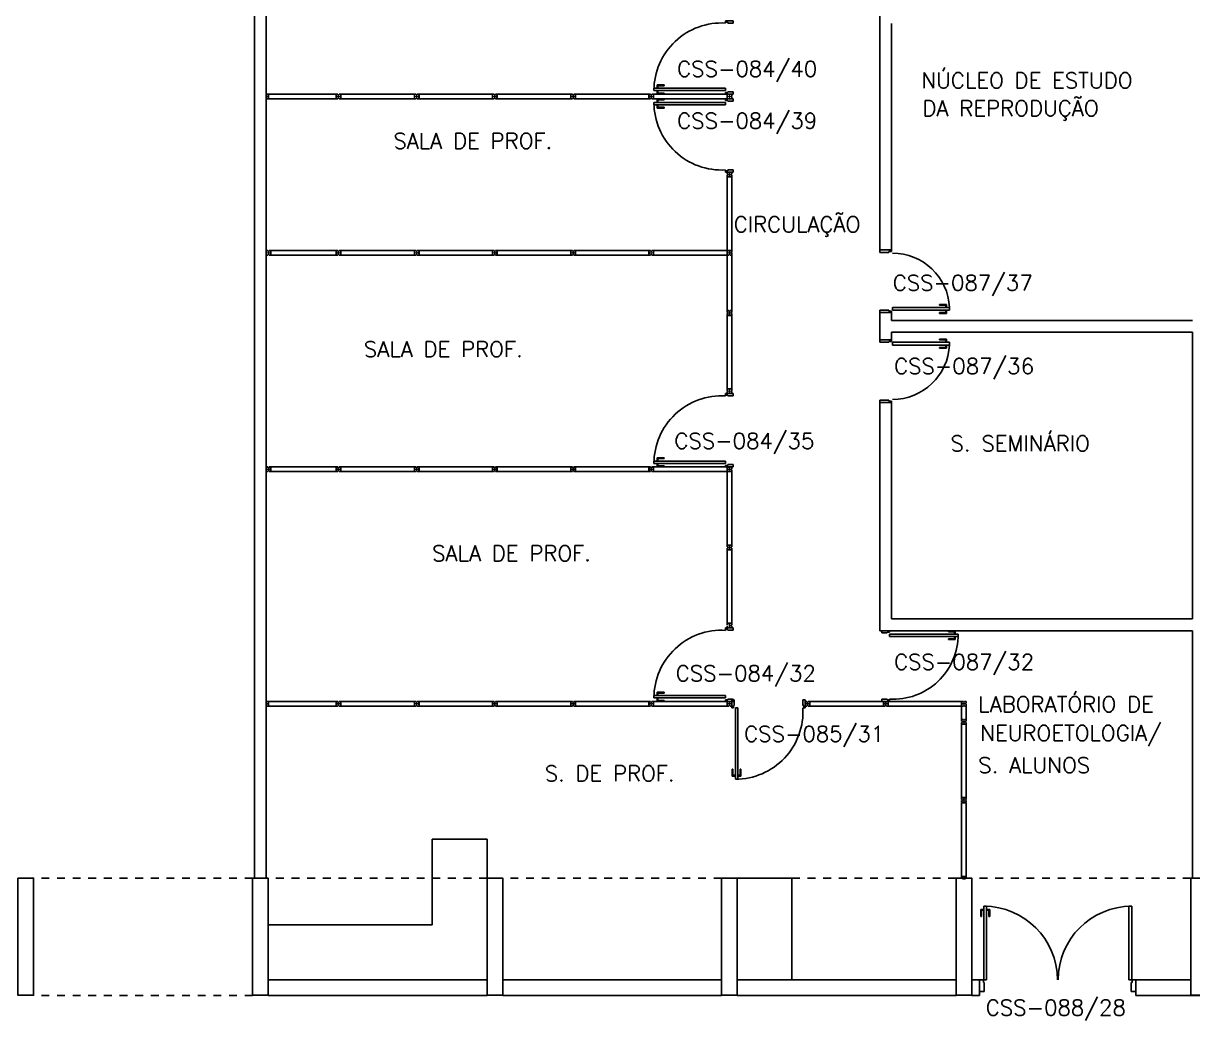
# Model space of a CAD drawing. Extents: x -248 to -11, y 347 to 447.
# Drawn here: x -159.2 to -144.24, y 388.74 to 401.5 of the extents above; entities that cross this region are included whole.
import ezdxf
from ezdxf.enums import TextEntityAlignment as Align

# ---------------------------------------------------------------- set-up
doc = ezdxf.new("R2010")
doc.units = 0
doc.header["$LTSCALE"] = 0.02
doc.header["$MEASUREMENT"] = 0
doc.linetypes.add('HIDDEN2', pattern=[0.1875, 0.125, -0.0625])
doc.layers.get('0').update_dxf_attribs({"linetype": 'CONTINUOUS'})
for name, color, linetype in [('ALV', 2, 'CONTINUOUS'), ('BANC', 2, 'CONTINUOUS'), ('DIV', 2, 'CONTINUOUS'), ('ESQ', 1, 'CONTINUOUS'), ('ESTR', 3, 'CONTINUOUS'), ('PROJ', 1, 'HIDDEN2'), ('TEXTO', 2, 'CONTINUOUS'), ('TEXTO-ENDEREÇO', 2, 'CONTINUOUS')]:
    doc.layers.add(name, color=color, linetype=linetype)
doc.styles.add('UNB-100', font='simplex.shx', dxfattribs={"height": 0.2})
doc.styles.add('UNB-100-1', font='simplex.shx', dxfattribs={"height": 0.2})

# ---------------------------------------------------------------- blocks, each defined once
blk = doc.blocks.new('PILAR-SSS')
blk.add_lwpolyline([(0.003, -42.962), (0.003, -44.462), (0.203, -44.462), (0.203, -42.962)], close=True)
blk = doc.blocks.new('DIVMT-SSS')
for p, q in [((-0.03, 0.008), (-0.03, 0.03)), ((-0.006, 0.03), (-0.03, 0.03)), ((-0.03, 0.008), (-0.02, 0.008)), ((-0.02, -0.008), (-0.02, 0.008)), ((-0.006, 0.02), (-0.006, 0.03)), ((0.006, 0.02), (-0.006, 0.02)), ((-0.005, 0), (0.005, 0)), ((0.005, 0), (-0.005, 0)), ((0, 0.005), (0, -0.005)), ((0, -0.005), (0, 0.005)), ((0.006, 0.03), (0.03, 0.03)), ((0.006, 0.02), (0.006, 0.03)), ((0.03, 0.008), (0.02, 0.008)), ((0.02, -0.008), (0.02, 0.008)), ((0.03, 0.008), (0.03, 0.03)), ((-0.03, -0.008), (-0.03, -0.03)), ((-0.03, -0.008), (-0.02, -0.008)), ((-0.03, -0.03), (-0.03, -0.97)), ((-0.03, -0.03), (-0.009, -0.03)), ((0.03, -0.03), (-0.03, -0.03)), ((-0.03, -0.03), (-0.006, -0.03)), ((-0.009, -0.03), (-0.027, -0.03)), ((-0.006, -0.02), (-0.006, -0.03)), ((-0.006, -0.02), (0.006, -0.02)), ((-0.006, -0.02), (-0.006, -0.03)), ((0.006, -0.02), (-0.006, -0.02)), ((0.005, -0.03), (-0.005, -0.03)), ((0.006, -0.02), (0.006, -0.03)), ((0.006, -0.02), (0.006, -0.03)), ((0.03, -0.03), (0.006, -0.03)), ((0.03, -0.008), (0.02, -0.008)), ((0.03, -0.008), (0.03, -0.03)), ((0.03, -0.03), (0.03, -0.97)), ((0.03, -0.97), (-0.03, -0.97)), ((-0.006, -0.98), (-0.006, -0.97)), ((-0.006, -0.98), (0.006, -0.98)), ((0.006, -1.001), (-0.006, -1.001)), ((0.005, -0.97), (-0.005, -0.97)), ((0, -0.994), (0, -1.007)), ((0, -1.02), (0, -1.021)), ((0.006, -0.98), (0.006, -0.97))]:
    blk.add_line(p, q)
blk = doc.blocks.new('PDV2E-SSS')
at = {"layer": 'DIV'}
for p, q in [((0.034, 0.925), (0.034, 0.835)), ((0.034, 0.925), (0.074, 0.925)), ((0.044, 0.915), (0.044, 0.835)), ((0.044, 0.915), (0.074, 0.915)), ((0.076, 0.05), (0.076, 0.965)), ((0.106, 0.965), (0.076, 0.965)), ((0.106, 0.05), (0.106, 0.965)), ((0.148, 0.925), (0.108, 0.925)), ((0.138, 0.915), (0.108, 0.915)), ((0.138, 0.915), (0.138, 0.835)), ((0.148, 0.925), (0.148, 0.835)), ((0.044, 0.835), (0.034, 0.835)), ((0.138, 0.835), (0.148, 0.835)), ((0.031, 0.05), (0.031, -0.05)), ((0.051, 0.05), (0.031, 0.05)), ((0.051, 0.02), (0.051, 0.05)), ((0.051, 0.02), (0.061, 0.02)), ((0.061, -0.05), (0.061, 0.02)), ((0.076, 0.05), (0.106, 0.05)), ((0.95, 0.02), (0.94, 0.02)), ((0.94, -0.05), (0.94, 0.02)), ((0.95, 0.02), (0.95, 0.05)), ((0.95, 0.05), (0.97, 0.05)), ((0.97, 0.05), (0.97, 0.035)), ((0.97, 0.035), (0.97, -0.035)), ((0.031, -0.05), (0.061, -0.05)), ((0.97, -0.05), (0.94, -0.05)), ((0.97, -0.035), (0.97, -0.05))]:
    blk.add_line(p, q, dxfattribs=at)
at = {"layer": 'DIV', "color": 1}
blk.add_arc((0.076, 0.1), 0.865, 356.6786, 90, dxfattribs=at)
blk = doc.blocks.new('DIV-SSS')
for p, q in [((-0.005, 0), (0.005, 0)), ((0, 0.005), (0, -0.005)), ((-0.03, -0.03), (-0.03, -0.97)), ((0.03, -0.03), (-0.03, -0.03)), ((-0.03, -0.03), (-0.009, -0.03)), ((-0.009, -0.03), (-0.027, -0.03)), ((-0.006, -0.02), (0.006, -0.02)), ((-0.006, -0.02), (-0.006, -0.03)), ((-0.005, -0.022), (0.005, -0.022)), ((-0.005, -0.022), (-0.005, -0.029)), ((0.005, -0.029), (-0.005, -0.029)), ((0.005, -0.03), (-0.005, -0.03)), ((0.005, -0.022), (0.005, -0.029)), ((0.006, -0.02), (0.006, -0.03)), ((0.03, -0.03), (0.03, -0.97)), ((0.03, -0.97), (-0.03, -0.97)), ((0.007, -0.999), (-0.007, -0.999)), ((-0.006, -0.98), (-0.006, -0.97)), ((-0.006, -0.98), (0.006, -0.98)), ((0.005, -0.97), (-0.005, -0.97)), ((0, -0.991), (0, -1.006)), ((0.006, -0.98), (0.006, -0.97))]:
    blk.add_line(p, q)
blk = doc.blocks.new('MTINI-SSS')
for p, q in [((-0.03, 0.008), (-0.03, 0.028)), ((-0.03, 0.028), (-0.008, 0.028)), ((-0.03, 0.008), (-0.02, 0.008)), ((-0.02, 0), (-0.02, 0.008)), ((-0.001, 0), (-0.02, 0)), ((-0.008, 0.019), (-0.008, 0.028)), ((0.008, 0.019), (-0.008, 0.019)), ((0.005, 0), (-0.005, 0)), ((0.02, 0), (-0.001, 0)), ((0, -0.005), (0, 0.005)), ((0.008, 0.019), (0.008, 0.028)), ((0.03, 0.028), (0.008, 0.028)), ((0.03, 0.008), (0.02, 0.008)), ((0.02, 0), (0.02, 0.008)), ((0.03, 0.008), (0.03, 0.028))]:
    blk.add_line(p, q)
blk = doc.blocks.new('MTT-SSS')
for p, q in [((-0.008, 0.03), (-0.03, 0.03)), ((-0.03, 0.03), (-0.03, 0.006)), ((-0.0185, 0.006), (-0.03, 0.006)), ((-0.0185, -0.006), (-0.0185, 0.006)), ((-0.008, 0.03), (-0.008, 0.02)), ((-0.008, 0.02), (0.008, 0.02)), ((-0.0051, 0), (0.0051, 0)), ((0, -0.0051), (0, 0.0051)), ((0.008, 0.03), (0.03, 0.03)), ((0.008, 0.03), (0.008, 0.02)), ((0.0205, -0.006), (0.0205, 0.006)), ((0.0205, 0.006), (0.03, 0.006)), ((0.03, 0.006), (0.03, 0.03)), ((-0.03, -0.03), (-0.03, -0.006)), ((-0.0185, -0.006), (-0.03, -0.006)), ((-0.008, -0.03), (-0.03, -0.03)), ((-0.008, -0.02), (0.008, -0.02)), ((-0.008, -0.03), (-0.008, -0.02)), ((0.008, -0.03), (0.008, -0.02)), ((0.008, -0.03), (0.03, -0.03)), ((0.0205, -0.006), (0.03, -0.006)), ((0.03, -0.006), (0.03, -0.03))]:
    blk.add_line(p, q)
blk = doc.blocks.new('PTDP-SSS')
for p, q in [((0.055, 1.015), (0.09, 1.015)), ((0.055, 0.075), (0.055, 1.015)), ((0.09, 0.075), (0.09, 1.015)), ((1.91, 0.075), (1.91, 1.015)), ((1.945, 1.015), (1.91, 1.015)), ((1.945, 0.075), (1.945, 1.015)), ((0.05, 0.075), (0, 0.075)), ((0, 0.075), (0, -0.075)), ((0.05, 0.04), (0.05, 0.075)), ((0.06, 0.04), (0.05, 0.04)), ((0.055, 0.075), (0.09, 0.075)), ((0.06, -0.075), (0.06, 0.04)), ((1.945, 0.075), (1.91, 0.075)), ((1.94, -0.075), (1.94, 0.04)), ((1.94, 0.04), (1.95, 0.04)), ((1.95, 0.04), (1.95, 0.075)), ((1.95, 0.075), (2, 0.075)), ((2, 0.075), (2, -0.075)), ((0, -0.075), (0.06, -0.075)), ((2, -0.075), (1.94, -0.075))]:
    blk.add_line(p, q)
for centre, start, end in [((0.055, 0.075), 0, 90), ((1.945, 0.075), 90, 180)]:
    blk.add_arc(centre, 0.94, start, end)
blk = doc.blocks.new('DIVINI-SSS')
for p, q in [((-0.02, 0), (-0.02, -0.008)), ((-0.02, 0), (0.001, 0)), ((-0.005, 0), (0.005, 0)), ((0, 0.005), (0, -0.005)), ((0.001, 0), (0.02, 0)), ((-0.03, -0.008), (-0.02, -0.008)), ((-0.03, -0.008), (-0.03, -0.028)), ((-0.03, -0.028), (-0.008, -0.028)), ((-0.03, -0.03), (0.03, -0.03)), ((-0.03, -0.975), (-0.03, -0.03)), ((-0.009, -0.03), (-0.027, -0.03)), ((-0.008, -0.019), (0.008, -0.019)), ((-0.008, -0.019), (-0.008, -0.028)), ((-0.006, -0.021), (-0.006, -0.03)), ((0.006, -0.021), (-0.006, -0.021)), ((-0.006, -0.023), (-0.006, -0.027)), ((-0.004, -0.021), (0.004, -0.021)), ((0.006, -0.021), (0.006, -0.03)), ((0.006, -0.023), (0.006, -0.027)), ((0.008, -0.019), (0.008, -0.028)), ((0.03, -0.028), (0.008, -0.028)), ((0.009, -0.03), (0.027, -0.03)), ((0.02, 0), (0.02, -0.008)), ((0.03, -0.008), (0.02, -0.008)), ((0.03, -0.008), (0.03, -0.028)), ((0.03, -0.975), (0.03, -0.03)), ((-0.03, -0.975), (0.03, -0.975)), ((-0.009, -0.975), (-0.027, -0.975)), ((-0.006, -0.985), (-0.006, -0.975)), ((0.006, -0.985), (-0.006, -0.985)), ((0.006, -1.01), (-0.006, -1.01)), ((0, -0.985), (0, -0.988)), ((0, -1.003), (0, -1.018)), ((0.006, -0.985), (0.006, -0.975)), ((0.03, -0.975), (0.009, -0.975)), ((0.009, -0.975), (0.027, -0.975))]:
    blk.add_line(p, q)
blk = doc.blocks.new('PDV2D-SSS')
for p, q in [((-0.148, 0.925), (-0.108, 0.925)), ((-0.148, 0.925), (-0.148, 0.835)), ((-0.138, 0.915), (-0.108, 0.915)), ((-0.138, 0.915), (-0.138, 0.835)), ((-0.106, 0.965), (-0.076, 0.965)), ((-0.106, 0.05), (-0.106, 0.965)), ((-0.076, 0.05), (-0.076, 0.965)), ((-0.034, 0.925), (-0.074, 0.925)), ((-0.044, 0.915), (-0.074, 0.915)), ((-0.044, 0.915), (-0.044, 0.835)), ((-0.034, 0.925), (-0.034, 0.835)), ((-0.138, 0.835), (-0.148, 0.835)), ((-0.044, 0.835), (-0.034, 0.835)), ((-0.95, 0.05), (-0.97, 0.05)), ((-0.97, 0.05), (-0.97, 0.035)), ((-0.97, 0.035), (-0.97, -0.035)), ((-0.95, 0.02), (-0.95, 0.05)), ((-0.95, 0.02), (-0.94, 0.02)), ((-0.94, -0.05), (-0.94, 0.02)), ((-0.076, 0.05), (-0.106, 0.05)), ((-0.051, 0.02), (-0.061, 0.02)), ((-0.061, -0.05), (-0.061, 0.02)), ((-0.051, 0.05), (-0.031, 0.05)), ((-0.051, 0.02), (-0.051, 0.05)), ((-0.031, 0.05), (-0.031, -0.05)), ((-0.97, -0.035), (-0.97, -0.05)), ((-0.97, -0.05), (-0.94, -0.05)), ((-0.031, -0.05), (-0.061, -0.05))]:
    blk.add_line(p, q)
at = {"color": 1}
blk.add_arc((-0.076, 0.1), 0.865, 90, 183.3214, dxfattribs=at)
blk = doc.blocks.new('PE80-SSS')
for p, q in [((0.075, 0), (-0.075, 0)), ((-0.075, -0.03), (-0.075, 0)), ((0.075, 0), (0.075, -0.02)), ((0.777, 0.01), (0.687, 0.01)), ((0.687, 0), (0.687, 0.01)), ((0.777, 0.01), (0.777, -0.03)), ((0.04, -0.03), (-0.075, -0.03)), ((0.075, -0.02), (0.04, -0.02)), ((0.04, -0.03), (0.04, -0.02)), ((0.085, -0.03), (0.817, -0.03)), ((0.085, -0.03), (0.085, -0.065)), ((0.085, -0.065), (0.817, -0.065)), ((0.767, 0), (0.687, 0)), ((0.767, -0.095), (0.687, -0.095)), ((0.687, -0.095), (0.687, -0.105)), ((0.777, -0.105), (0.687, -0.105)), ((0.767, 0), (0.767, -0.03)), ((0.767, -0.095), (0.767, -0.065)), ((0.777, -0.105), (0.777, -0.065)), ((0.817, -0.065), (0.817, -0.03)), ((0.04, -0.771), (-0.075, -0.771)), ((-0.075, -0.771), (-0.075, -0.801)), ((0.075, -0.801), (-0.075, -0.801)), ((0.075, -0.802), (-0.075, -0.802)), ((0.04, -0.771), (0.04, -0.781)), ((0.075, -0.781), (0.04, -0.781)), ((0.075, -0.801), (0.075, -0.781))]:
    blk.add_line(p, q)
blk.add_arc((0.085, -0.03), 0.731, 270, 357.3429)
blk = doc.blocks.new('PD80-SSS')
at = {"color": 1}
for p, q in [((-0.777, 0.01), (-0.777, -0.03)), ((-0.777, 0.01), (-0.687, 0.01)), ((-0.687, 0), (-0.687, 0.01)), ((-0.777, -0.105), (-0.777, -0.065)), ((-0.777, -0.105), (-0.687, -0.105)), ((-0.767, 0), (-0.767, -0.03)), ((-0.767, 0), (-0.687, 0)), ((-0.767, -0.095), (-0.767, -0.065)), ((-0.767, -0.095), (-0.687, -0.095)), ((-0.687, -0.095), (-0.687, -0.105))]:
    blk.add_line(p, q, dxfattribs=at)
at = {"color": 2}
for p, q in [((-0.075, 0), (0.075, 0)), ((0.075, -0.03), (0.075, 0)), ((-0.817, -0.065), (-0.817, -0.03)), ((-0.085, -0.03), (-0.817, -0.03)), ((-0.085, -0.065), (-0.817, -0.065)), ((-0.085, -0.03), (-0.085, -0.065)), ((-0.075, 0), (-0.075, -0.02)), ((-0.075, -0.02), (-0.04, -0.02)), ((-0.04, -0.03), (-0.04, -0.02)), ((-0.04, -0.03), (0.075, -0.03)), ((-0.075, -0.781), (-0.04, -0.781)), ((-0.075, -0.801), (-0.075, -0.781)), ((-0.075, -0.801), (0.075, -0.801)), ((-0.075, -0.802), (0.075, -0.802)), ((-0.04, -0.771), (0.075, -0.771)), ((-0.04, -0.771), (-0.04, -0.781)), ((0.075, -0.771), (0.075, -0.801))]:
    blk.add_line(p, q, dxfattribs=at)
at = {"color": 1}
blk.add_arc((-0.085, -0.03), 0.731, 182.6571, 270, dxfattribs=at)
blk = doc.blocks.new('MTT')
for p, q in [((-0.008, 0.03), (-0.03, 0.03)), ((-0.03, 0.03), (-0.03, 0.006)), ((-0.0185, 0.006), (-0.03, 0.006)), ((-0.0185, -0.006), (-0.0185, 0.006)), ((-0.008, 0.03), (-0.008, 0.02)), ((-0.008, 0.02), (0.008, 0.02)), ((-0.0051, 0), (0.0051, 0)), ((0, -0.0051), (0, 0.0051)), ((0.008, 0.03), (0.03, 0.03)), ((0.008, 0.03), (0.008, 0.02)), ((0.0205, -0.006), (0.0205, 0.006)), ((0.0205, 0.006), (0.03, 0.006)), ((0.03, 0.006), (0.03, 0.03)), ((-0.03, -0.03), (-0.03, -0.006)), ((-0.0185, -0.006), (-0.03, -0.006)), ((-0.008, -0.03), (-0.03, -0.03)), ((-0.008, -0.02), (0.008, -0.02)), ((-0.008, -0.03), (-0.008, -0.02)), ((0.008, -0.03), (0.008, -0.02)), ((0.008, -0.03), (0.03, -0.03)), ((0.0205, -0.006), (0.03, -0.006)), ((0.03, -0.006), (0.03, -0.03))]:
    blk.add_line(p, q)

msp = doc.modelspace()

# ---------------------------------------------------------------- linework, layer by layer
at = {"layer": 'ALV'}
for p, q in [((-148.241, 401.652), (-148.241, 398.604)), ((-148.091, 401.502), (-148.091, 398.604)), ((-148.241, 398.604), (-148.091, 398.604)), ((-148.241, 397.802), (-148.241, 397.452)), ((-148.241, 397.802), (-148.091, 397.802)), ((-148.091, 397.802), (-148.091, 397.702)), ((-148.091, 397.702), (-144.241, 397.702)), ((-148.091, 397.552), (-144.241, 397.552)), ((-148.091, 397.552), (-148.091, 397.452)), ((-144.241, 397.552), (-144.241, 393.882)), ((-148.241, 397.452), (-148.091, 397.452)), ((-148.241, 396.651), (-148.241, 393.732)), ((-148.241, 396.651), (-148.091, 396.651)), ((-148.091, 396.651), (-148.091, 393.882)), ((-148.091, 393.882), (-144.241, 393.882)), ((-148.241, 393.732), (-144.241, 393.732)), ((-144.241, 390.567), (-144.241, 393.732)), ((-144.241, 393.732), (-144.241, 390.567)), ((-153.266, 389.267), (-156.066, 389.267)), ((-150.266, 389.267), (-153.066, 389.267)), ((-147.266, 389.267), (-150.066, 389.267)), ((-146.966, 389.267), (-147.066, 389.267)), ((-146.966, 389.267), (-146.966, 389.067)), ((-144.966, 389.267), (-144.966, 389.067)), ((-144.266, 389.267), (-144.966, 389.267)), ((-153.266, 389.067), (-156.066, 389.067)), ((-150.266, 389.067), (-153.066, 389.067)), ((-147.266, 389.067), (-150.066, 389.067)), ((-146.966, 389.067), (-147.066, 389.067)), ((-144.266, 389.067), (-144.966, 389.067))]:
    msp.add_line(p, q, dxfattribs=at)
at = {"layer": 'BANC'}
for p, q in [((-153.266, 391.067), (-153.966, 391.067)), ((-153.966, 389.967), (-153.966, 391.067)), ((-153.266, 390.567), (-153.266, 391.067)), ((-150.066, 390.567), (-149.366, 390.567)), ((-149.366, 390.567), (-149.366, 389.267)), ((-153.966, 389.967), (-156.066, 389.967))]:
    msp.add_line(p, q, dxfattribs=at)
at = {"layer": 'DIV'}
for p, q in [((-156.083, 400.567), (-156.098, 400.567)), ((-156.091, 400.56), (-156.091, 400.574)), ((-156.071, 400.573), (-156.062, 400.573)), ((-156.071, 400.573), (-156.071, 400.561)), ((-156.071, 400.561), (-156.062, 400.561)), ((-155.196, 400.597), (-156.062, 400.597)), ((-156.062, 400.537), (-156.062, 400.597)), ((-156.062, 400.562), (-156.062, 400.572)), ((-155.196, 400.537), (-156.062, 400.537)), ((-155.196, 400.597), (-155.196, 400.576)), ((-155.196, 400.537), (-155.196, 400.597)), ((-155.196, 400.576), (-155.196, 400.594)), ((-155.187, 400.573), (-155.196, 400.573)), ((-155.196, 400.562), (-155.196, 400.572)), ((-155.187, 400.561), (-155.196, 400.561)), ((-155.195, 400.562), (-155.195, 400.572)), ((-155.188, 400.572), (-155.195, 400.572)), ((-155.188, 400.562), (-155.195, 400.562)), ((-155.188, 400.572), (-155.188, 400.562)), ((-155.187, 400.573), (-155.187, 400.561)), ((-155.161, 400.567), (-155.172, 400.567)), ((-155.166, 400.573), (-155.166, 400.562)), ((-156.066, 398.567), (-156.056, 398.567)), ((-156.061, 398.572), (-156.061, 398.562)), ((-156.041, 398.573), (-156.041, 398.561)), ((-156.041, 398.573), (-156.031, 398.573)), ((-156.041, 398.561), (-156.031, 398.561)), ((-156.04, 398.572), (-156.04, 398.562)), ((-156.04, 398.572), (-156.032, 398.572)), ((-156.04, 398.562), (-156.032, 398.562)), ((-156.032, 398.562), (-156.032, 398.572)), ((-156.031, 398.597), (-155.195, 398.597)), ((-156.031, 398.537), (-156.031, 398.597)), ((-156.031, 398.597), (-156.031, 398.576)), ((-156.031, 398.576), (-156.031, 398.594)), ((-156.031, 398.562), (-156.031, 398.572)), ((-155.195, 398.537), (-155.195, 398.597)), ((-155.186, 398.573), (-155.195, 398.573)), ((-155.195, 398.562), (-155.195, 398.572)), ((-155.186, 398.561), (-155.195, 398.561)), ((-155.186, 398.573), (-155.186, 398.561)), ((-155.174, 398.567), (-155.159, 398.567)), ((-155.166, 398.56), (-155.166, 398.573)), ((-156.031, 398.537), (-155.195, 398.537)), ((-150.196, 398.537), (-150.196, 397.827)), ((-150.136, 397.827), (-150.136, 398.537)), ((-156.067, 395.797), (-156.056, 395.797)), ((-156.061, 395.803), (-156.061, 395.792)), ((-156.041, 395.803), (-156.031, 395.803)), ((-156.041, 395.803), (-156.041, 395.791)), ((-156.041, 395.791), (-156.031, 395.791)), ((-156.04, 395.802), (-156.032, 395.802)), ((-156.04, 395.802), (-156.04, 395.792)), ((-156.04, 395.792), (-156.032, 395.792)), ((-156.032, 395.792), (-156.032, 395.802)), ((-156.031, 395.827), (-156.031, 395.806)), ((-156.031, 395.767), (-156.031, 395.827)), ((-156.031, 395.827), (-155.195, 395.827)), ((-156.031, 395.806), (-156.031, 395.824)), ((-156.031, 395.792), (-156.031, 395.802)), ((-156.031, 395.767), (-155.195, 395.767)), ((-155.195, 395.767), (-155.195, 395.827)), ((-155.186, 395.803), (-155.195, 395.803)), ((-155.195, 395.792), (-155.195, 395.802)), ((-155.186, 395.791), (-155.195, 395.791)), ((-155.186, 395.803), (-155.186, 395.791)), ((-155.174, 395.797), (-155.16, 395.797)), ((-155.166, 395.79), (-155.166, 395.804)), ((-150.172, 393.827), (-150.196, 393.827)), ((-150.196, 393.805), (-150.196, 393.827)), ((-150.196, 393.789), (-150.196, 393.767)), ((-150.196, 393.767), (-150.172, 393.767)), ((-150.136, 393.767), (-150.196, 393.767)), ((-150.196, 393.767), (-150.175, 393.767)), ((-150.175, 393.767), (-150.193, 393.767)), ((-150.172, 393.818), (-150.172, 393.827)), ((-150.16, 393.818), (-150.172, 393.818)), ((-150.16, 393.777), (-150.172, 393.777)), ((-150.172, 393.777), (-150.172, 393.767)), ((-150.172, 393.777), (-150.16, 393.777)), ((-150.172, 393.777), (-150.172, 393.767)), ((-150.161, 393.767), (-150.171, 393.767)), ((-150.16, 393.818), (-150.16, 393.827)), ((-150.16, 393.827), (-150.136, 393.827)), ((-150.16, 393.777), (-150.16, 393.767)), ((-150.16, 393.777), (-150.16, 393.767)), ((-150.136, 393.767), (-150.16, 393.767)), ((-150.146, 393.789), (-150.146, 393.805)), ((-150.136, 393.805), (-150.146, 393.805)), ((-150.136, 393.789), (-150.146, 393.789)), ((-150.136, 393.805), (-150.136, 393.827)), ((-150.136, 393.789), (-150.136, 393.767)), ((-156.083, 392.797), (-156.098, 392.797)), ((-156.091, 392.79), (-156.091, 392.804)), ((-156.071, 392.803), (-156.071, 392.791)), ((-156.071, 392.803), (-156.062, 392.803)), ((-156.071, 392.791), (-156.062, 392.791)), ((-156.062, 392.767), (-156.062, 392.827)), ((-155.196, 392.827), (-156.062, 392.827)), ((-156.062, 392.792), (-156.062, 392.802)), ((-155.196, 392.767), (-156.062, 392.767)), ((-155.196, 392.827), (-155.196, 392.806)), ((-155.196, 392.767), (-155.196, 392.827)), ((-155.196, 392.806), (-155.196, 392.824)), ((-155.187, 392.803), (-155.196, 392.803)), ((-155.196, 392.792), (-155.196, 392.802)), ((-155.187, 392.791), (-155.196, 392.791)), ((-155.195, 392.792), (-155.195, 392.802)), ((-155.188, 392.802), (-155.195, 392.802)), ((-155.188, 392.792), (-155.195, 392.792)), ((-155.188, 392.802), (-155.188, 392.792)), ((-155.187, 392.803), (-155.187, 392.791)), ((-155.161, 392.797), (-155.172, 392.797)), ((-155.166, 392.803), (-155.166, 392.792)), ((-147.196, 392.767), (-147.196, 392.597)), ((-147.136, 392.597), (-147.136, 392.767))]:
    msp.add_line(p, q, dxfattribs=at)
at = {"layer": 'ESQ'}
for p, q in [((-156.241, 401.797), (-156.241, 390.567)), ((-156.091, 401.797), (-156.091, 390.567)), ((-146.952, 390.167), (-146.952, 390.077)), ((-146.952, 390.167), (-146.911, 390.167)), ((-146.942, 390.077), (-146.951, 390.077)), ((-146.942, 390.157), (-146.942, 390.077)), ((-146.942, 390.157), (-146.911, 390.157)), ((-146.836, 390.167), (-146.876, 390.167)), ((-146.846, 390.157), (-146.876, 390.157)), ((-146.846, 390.157), (-146.846, 390.077)), ((-146.846, 390.077), (-146.837, 390.077)), ((-146.836, 390.167), (-146.836, 390.077))]:
    msp.add_line(p, q, dxfattribs=at)
at = {"layer": 'ESTR'}
msp.add_lwpolyline([(-144.266, 390.567), (-144.266, 389.067), (-144.066, 389.067), (-144.066, 390.567)], close=True, dxfattribs=at)
at = {"layer": 'PROJ'}
for p, q in [((-156.266, 390.567), (-159.066, 390.567)), ((-153.266, 390.567), (-156.066, 390.567)), ((-150.266, 390.567), (-153.066, 390.567)), ((-147.266, 390.567), (-150.066, 390.567)), ((-144.266, 390.567), (-147.066, 390.567)), ((-156.266, 389.067), (-159.066, 389.067))]:
    msp.add_line(p, q, dxfattribs=at)

# ---------------------------------------------------------------- block references
at = {"layer": 'DIV'}
for name, p, rotation in [('PDV2E-SSS', (-150.166, 400.567), 89.99999997649687), ('MTINI-SSS', (-156.091, 400.567), 269.9999999764969), ('DIV-SSS', (-154.166, 400.567), 269.9999999764969), ('DIV-SSS', (-153.166, 400.567), 269.9999999764969), ('DIV-SSS', (-152.166, 400.567), 269.9999999764969), ('DIV-SSS', (-151.166, 400.567), 269.9999999764969), ('DIV-SSS', (-150.166, 400.567), 269.9999999764969), ('PDV2D-SSS', (-150.166, 400.567), 89.99999997649687), ('DIVMT-SSS', (-150.166, 399.567), 359.9999999764968), ('DIV-SSS', (-154.166, 398.567), 269.9999999764969), ('DIV-SSS', (-153.166, 398.567), 269.9999999764969), ('DIV-SSS', (-152.166, 398.567), 269.9999999764969), ('DIV-SSS', (-151.166, 398.567), 269.9999999764969), ('DIVMT-SSS', (-150.166, 397.797), 359.9999999764968), ('DIV-SSS', (-154.166, 395.797), 269.9999999764969), ('DIV-SSS', (-153.166, 395.797), 269.9999999764969), ('DIV-SSS', (-152.166, 395.797), 269.9999999764969), ('DIV-SSS', (-151.166, 395.797), 269.9999999764969), ('DIV-SSS', (-150.166, 395.797), 269.9999999764969), ('DIVMT-SSS', (-150.166, 395.797), 359.9999999764968), ('DIVMT-SSS', (-150.166, 394.797), 359.9999999764968), ('PDV2E-SSS', (-150.166, 392.797), 89.99999997649687), ('MTINI-SSS', (-156.091, 392.797), 269.9999999764969), ('DIV-SSS', (-154.166, 392.797), 269.9999999764969), ('DIV-SSS', (-152.166, 392.797), 269.9999999764969), ('DIV-SSS', (-151.166, 392.797), 269.9999999764969), ('PDV2D-SSS', (-150.166, 392.797), 179.9999999764969), ('DIV-SSS', (-148.166, 392.797), 269.9999999764969), ('DIV-SSS', (-147.166, 392.797), 269.9999999764969), ('MTT', (-147.166, 392.797), 359.9999999999999), ('DIVMT-SSS', (-147.166, 392.567), 359.9999999764968), ('DIVINI-SSS', (-147.166, 390.557), 179.9999999764969)]:
    msp.add_blockref(name, p, dxfattribs=dict(at, rotation=rotation))
for p in [(-155.166, 400.567), (-154.166, 400.567), (-152.166, 400.567), (-151.166, 400.567), (-150.166, 400.567), (-155.166, 398.567), (-154.166, 398.567), (-152.166, 398.567), (-151.166, 398.567), (-150.166, 396.797), (-155.166, 395.797), (-154.166, 395.797), (-152.166, 395.797), (-151.166, 395.797), (-155.166, 392.797), (-154.166, 392.797), (-153.166, 392.797), (-152.166, 392.797), (-151.166, 392.797), (-150.166, 392.797), (-149.166, 392.797), (-148.166, 392.797), (-147.166, 391.567)]:
    msp.add_blockref('MTT-SSS', p, dxfattribs=at)
at = {"layer": 'DIV', "xscale": -1}
for p in [(-153.166, 400.567), (-156.061, 398.567), (-153.166, 398.567), (-150.166, 398.567), (-156.061, 395.797), (-153.166, 395.797)]:
    msp.add_blockref('MTT-SSS', p, dxfattribs=at)
for name, p, rotation in [('DIV-SSS', (-151.166, 398.567), 90.00000002350312), ('PDV2D-SSS', (-150.166, 395.796), 90.00000004700625), ('DIV-SSS', (-154.166, 392.797), 90.00000002350312), ('DIV-SSS', (-151.166, 392.797), 90.00000002350312)]:
    msp.add_blockref(name, p, dxfattribs=dict(at, rotation=rotation))
at = {"layer": 'DIV', "xscale": 0.9635133630439965, "yscale": 0.9635133630439965, "zscale": 0.9635133630439965, "rotation": 269.9999999764969}
msp.add_blockref('PDV2E-SSS', (-148.168, 393.762), dxfattribs=at)
at = {"layer": 'ESQ'}
for name, p, rotation in [('PD80-SSS', (-148.166, 397.802), 179.9999999764969), ('PE80-SSS', (-148.166, 397.452), 359.9999999764968)]:
    msp.add_blockref(name, p, dxfattribs=dict(at, rotation=rotation))
at = {"layer": 'ESQ', "xscale": -1, "rotation": 2.350311945065187e-08}
msp.add_blockref('PTDP-SSS', (-144.966, 389.192), dxfattribs=at)
at = {"layer": 'ESTR'}
for p in [(-159.269, 433.53), (-156.269, 433.53), (-153.269, 433.53), (-150.269, 433.53), (-147.269, 433.53), (-144.269, 433.53)]:
    msp.add_blockref('PILAR-SSS', p, dxfattribs=at)

# ---------------------------------------------------------------- texts
at = {"layer": 'TEXTO', "style": 'UNB-100'}
for s, p in [('NÚCLEO DE ESTUDO', (-147.71, 400.672)), ('DA REPRODUÇÃO', (-147.697, 400.317)), ('SALA DE PROF.', (-154.464, 399.899)), ('SALA DE PROF.', (-154.841, 397.234)), ('S. SEMINÁRIO', (-147.338, 396.028)), ('SALA DE PROF.', (-153.968, 394.622)), ('LABORATÓRIO DE', (-146.983, 392.692)), ('NEUROETOLOGIA/', (-146.957, 392.322)), ('S. DE PROF.', (-152.529, 391.806)), ('S. ALUNOS', (-146.983, 391.912))]:
    msp.add_text(s, height=0.2, dxfattribs=at).set_placement(p)
msp.add_text('CIRCULAÇÃO', height=0.2, rotation=360, dxfattribs=at).set_placement((-150.111, 398.831))
at = {"layer": 'TEXTO-ENDEREÇO', "style": 'UNB-100-1'}
for s, p in [('CSS-084/40', (-149.939, 400.82)), ('CSS-084/39', (-149.939, 400.156)), ('CSS-087/37', (-147.182, 398.083)), ('CSS-087/36', (-147.165, 397.017)), ('CSS-084/35', (-149.975, 396.061)), ('CSS-087/32', (-147.165, 393.233)), ('CSS-084/32', (-149.957, 393.087)), ('CSS-085/31', (-149.082, 392.312)), ('CSS-088/28', (-145.992, 388.81))]:
    msp.add_text(s, height=0.2, rotation=360, dxfattribs=at).set_placement(p, align=Align.CENTER)

doc.saveas('drawing.dxf')
